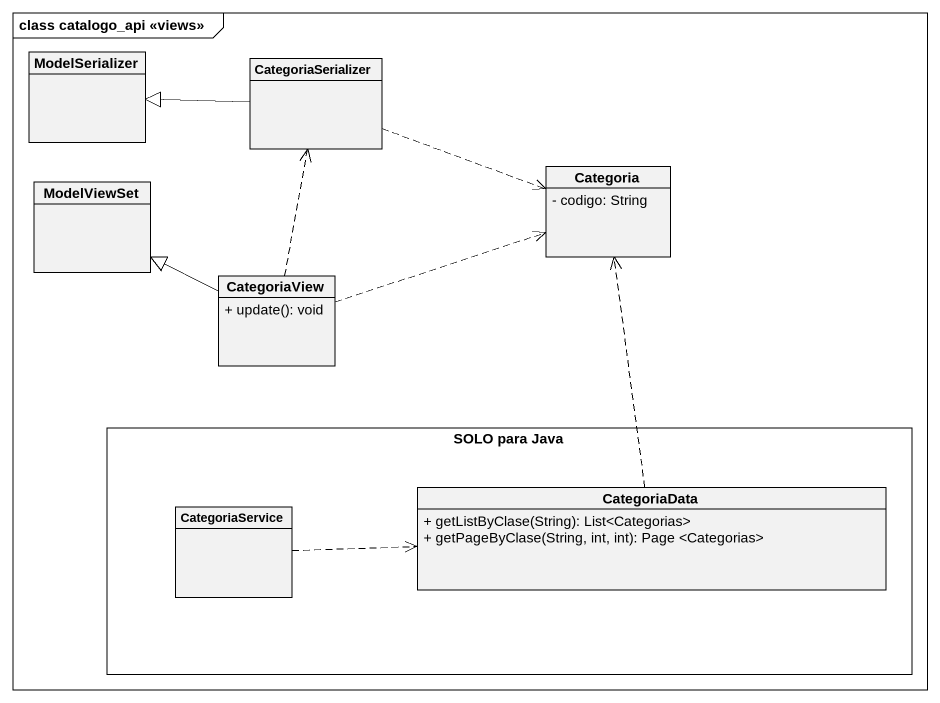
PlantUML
@startuml
mainframe class catalogo_api <<views>>
hide circle
hide empty members
skinparam classAttributeIconSize 0
class ModelSerializer
class CategoriaSerializer
class ModelViewSet
class Categoria {
  - codigo: String
}
class CategoriaView {
  + update(): void
}
rectangle "SOLO para Java" as SOLO_para_Java {
  class CategoriaService
  class CategoriaData {
    + getListByClase(String): List<Categorias>
    + getPageByClase(String, int, int): Page <Categorias>
  }
}
CategoriaSerializer -left-|> ModelSerializer
CategoriaSerializer .right.> Categoria
CategoriaView .up.> CategoriaSerializer
CategoriaView -left-|> ModelViewSet
CategoriaView .right.> Categoria
CategoriaService .right.> CategoriaData
CategoriaData .up.> Categoria
@enduml
